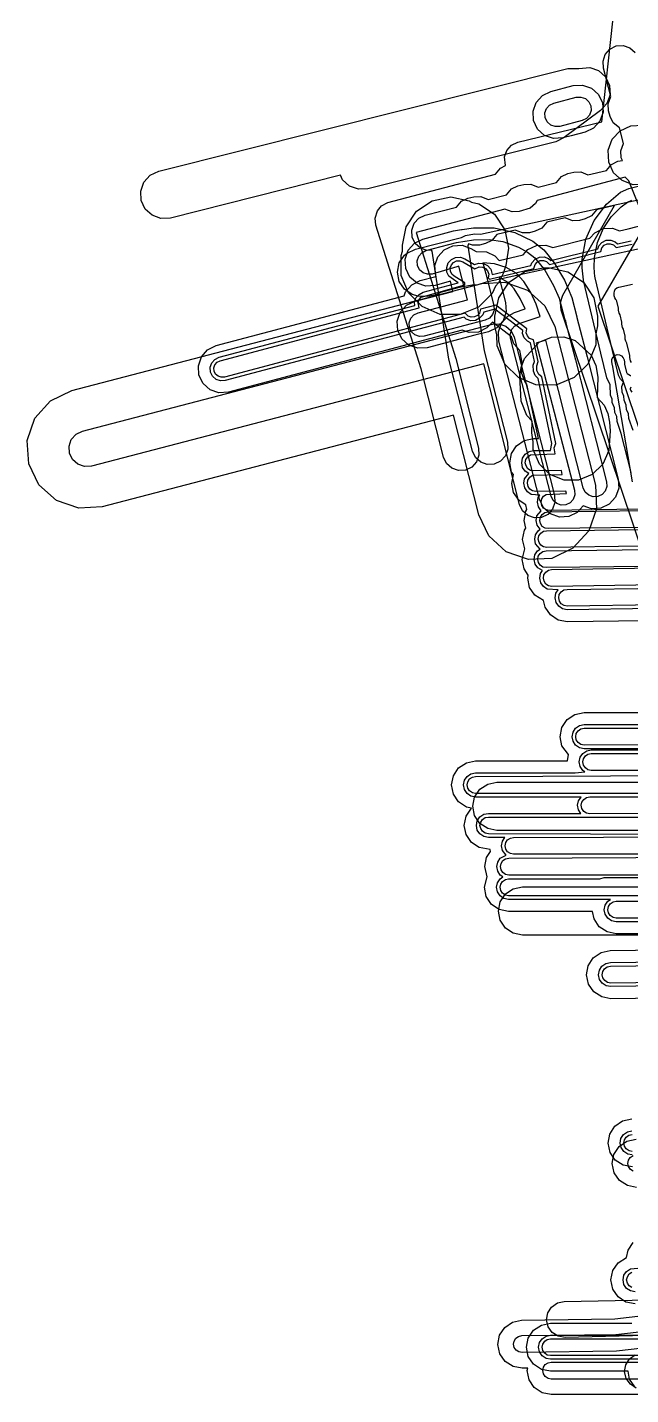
# Model space of a CAD drawing. Header units: metres. Extents: x 17722 to 17999, y 13535 to 15917.
# Drawn here: x 17860.8 to 17911, y 13599.4 to 13712.9 of the extents above; entities that cross this region are included whole.
import ezdxf

# ---------------------------------------------------------------- set-up
doc = ezdxf.new("R2010")
doc.units = ezdxf.units.M
doc.layers.add('AI_GREENING_EXCLUSIONS', color=1, linetype='Continuous')
doc.layers.add('AI_GREENING_LAWN', color=82, linetype='Continuous')

msp = doc.modelspace()

# ---------------------------------------------------------------- linework, layer by layer
at = {"layer": 'AI_GREENING_EXCLUSIONS'}
for points in [[(17921.29, 13674.31), (17910.82, 13700.17), (17910.51, 13700.48), (17903.2, 13698.55), (17903.07, 13698.29), (17902.62, 13697.91), (17901.7, 13697.62), (17901.12, 13697.59), (17900.51, 13697.83), (17893.14, 13695.88), (17896.44, 13685.41), (17898.33, 13677.97), (17898.36, 13677.38), (17898.17, 13676.83), (17897.78, 13676.39), (17897.25, 13676.14), (17896.66, 13676.11), (17896.11, 13676.31), (17895.68, 13676.7), (17895.43, 13677.23), (17893.56, 13684.55), (17889.81, 13696.48), (17889.75, 13697.06), (17889.94, 13697.68), (17890.28, 13698.08), (17890.79, 13698.36), (17899.75, 13700.73), (17900.16, 13701.22), (17900.57, 13701.43), (17900.48, 13702.15), (17900.48, 13702.15), (17900.68, 13702.7), (17901.07, 13703.13), (17901.61, 13703.38), (17908.58, 13705.08), (17909.5, 13713.43)], [(17913.23, 13665.57), (17905.2, 13689.44), (17905.14, 13690.07), (17905.33, 13690.67), (17909.64, 13698.12), (17908.15, 13697.75), (17907.73, 13697.25), (17907.2, 13697), (17907.2, 13697), (17906.71, 13696.88), (17906.13, 13696.86), (17905.52, 13697.1), (17904, 13696.73), (17903.58, 13696.23), (17903.05, 13695.98), (17902.56, 13695.86), (17901.98, 13695.84), (17901.37, 13696.08), (17899.85, 13695.71), (17899.43, 13695.21), (17898.9, 13694.96), (17898.41, 13694.84), (17897.83, 13694.82), (17897.51, 13694.93), (17897.45, 13694.78), (17898.8, 13686.04), (17900.73, 13678.46), (17900.76, 13677.87), (17900.56, 13677.32), (17900.17, 13676.89), (17899.64, 13676.63), (17899.06, 13676.6), (17898.51, 13676.8), (17898.07, 13677.19), (17897.82, 13677.72), (17895.87, 13685.37), (17894.49, 13694.33), (17894.41, 13694.4), (17894.06, 13694.39), (17893.5, 13694.58), (17893.07, 13694.97), (17892.82, 13695.5), (17892.79, 13696.08), (17892.98, 13696.64), (17893.37, 13697.07), (17893.9, 13697.32), (17896.5, 13697.98), (17896.92, 13698.48), (17897.45, 13698.73), (17897.94, 13698.85), (17898.53, 13698.87), (17899.13, 13698.62), (17900.66, 13699), (17901.08, 13699.5), (17901.61, 13699.75), (17902.09, 13699.87), (17902.68, 13699.89), (17903.28, 13699.64), (17904.81, 13700.02), (17905.23, 13700.52), (17905.76, 13700.77), (17906.24, 13700.89), (17906.83, 13700.91), (17907.43, 13700.66), (17908.96, 13701.04), (17909.38, 13701.54), (17909.91, 13701.79), (17910.3, 13701.86), (17910.19, 13702.09), (17910.15, 13702.67), (17910.38, 13703.28), (17910.04, 13704.57), (17909.53, 13704.98), (17909.27, 13705.5), (17909.14, 13705.99), (17909.11, 13706.57), (17909.34, 13707.18), (17908.72, 13709.53), (17908.68, 13710.11), (17908.87, 13710.67), (17909.25, 13711.11), (17909.78, 13711.37), (17910.36, 13711.4), (17910.92, 13711.21), (17911.36, 13710.83)], [(17911.01, 13675.95), (17910.2, 13679.18), (17909.85, 13680.19), (17909.82, 13680.59), (17909.66, 13680.92), (17909.63, 13681.31), (17909.45, 13681.75), (17909.45, 13682.04), (17909.29, 13682.38), (17909.26, 13683.23), (17908.99, 13683.8), (17908.49, 13685.86), (17908.49, 13685.86), (17908.49, 13685.86), (17908.49, 13685.86), (17908.49, 13685.86), (17907.06, 13691.89), (17907.05, 13691.91), (17907.05, 13691.91), (17907.05, 13691.95), (17906.94, 13692.94), (17906.94, 13693.67), (17907.25, 13695.33), (17907.93, 13696.88), (17908.96, 13698.23), (17910.14, 13699.22), (17910.82, 13699.53), (17925.54, 13703.2)], [(17912.09, 13663.63), (17905.72, 13663.54), (17904.95, 13663.69), (17904.3, 13664.11), (17903.86, 13664.75), (17903.74, 13665.31), (17903.02, 13665.75), (17902.58, 13666.39), (17902.42, 13667.16), (17902.47, 13667.43), (17902.12, 13667.95), (17901.95, 13668.71), (17902.18, 13669.61), (17902, 13670.39), (17902.15, 13671.15), (17902.25, 13671.32), (17902.12, 13671.95), (17902.26, 13672.72), (17902.36, 13672.86), (17902.27, 13673.26), (17901.7, 13673.63), (17901.25, 13674.27), (17901.09, 13675.04), (17901.23, 13675.77), (17901.08, 13675.98), (17900.92, 13676.74), (17901.06, 13677.51), (17901.49, 13678.16), (17902.13, 13678.6), (17902.9, 13678.76), (17903.32, 13678.77), (17902.36, 13683.28), (17902.22, 13683.45), (17901.92, 13684.17), (17901.94, 13685.22), (17901.76, 13686.07), (17901.27, 13686.63), (17901.06, 13687.22), (17899.48, 13688.43), (17899.03, 13687.95), (17898.33, 13687.61), (17897.55, 13687.56), (17896.96, 13687.76), (17877.54, 13682.61), (17876.76, 13682.56), (17876.02, 13682.82), (17875.44, 13683.33), (17875.09, 13684.03), (17875.05, 13684.81), (17875.3, 13685.55), (17875.81, 13686.13), (17876.52, 13686.48), (17892.16, 13690.63), (17892.27, 13690.95), (17892.78, 13691.54), (17893.48, 13691.88), (17894.79, 13692.23), (17894.7, 13693.13), (17894.96, 13693.87), (17895.48, 13694.44), (17896.19, 13694.78), (17896.97, 13694.82), (17897.7, 13694.55), (17898.14, 13694.29), (17898.99, 13694.27), (17899.7, 13693.93), (17900.04, 13693.54), (17902.04, 13694.02), (17902.44, 13694.46), (17903.14, 13694.8), (17903.92, 13694.84), (17904.51, 13694.63), (17907.57, 13695.4), (17907.99, 13695.86), (17908.69, 13696.2), (17909.47, 13696.23), (17910.04, 13696.03), (17910.78, 13696.17), (17926.51, 13700.25)], [(17921.65, 13696.69), (17898.97, 13691.75), (17898.19, 13691.51), (17897.96, 13691.53), (17896.73, 13691.3), (17895.17, 13690.9), (17894.86, 13690.7), (17894.09, 13690.56), (17893.31, 13690.58), (17892.81, 13690.72), (17892.17, 13691.16), (17891.74, 13691.82), (17891.6, 13692.58), (17891.75, 13693.35), (17892.19, 13693.99), (17892.39, 13694.16), (17893.1, 13694.5), (17896.93, 13695.45), (17897.24, 13695.64), (17898.01, 13695.76), (17898.49, 13695.74), (17917.69, 13699.92)], [(17921.65, 13696.69), (17898.97, 13691.75), (17898.19, 13691.51), (17897.96, 13691.53), (17896.73, 13691.3), (17895.17, 13690.9), (17894.86, 13690.7), (17894.09, 13690.56), (17893.31, 13690.58), (17892.81, 13690.72), (17892.17, 13691.16), (17891.74, 13691.82), (17891.6, 13692.58), (17891.75, 13693.35), (17892.19, 13693.99), (17892.39, 13694.16), (17893.1, 13694.5), (17896.93, 13695.45), (17897.24, 13695.64), (17898.01, 13695.76), (17898.49, 13695.74), (17917.69, 13699.92)], [(17911.17, 13679.42), (17910.82, 13680.44), (17910.79, 13680.83), (17910.63, 13681.17), (17910.61, 13681.55), (17910.43, 13681.95), (17910.42, 13682.28), (17910.26, 13682.63), (17910.24, 13683.09), (17910.39, 13683.45), (17910.13, 13683.69), (17909.96, 13684.04), (17909.46, 13686.09), (17909.46, 13686.09), (17909.46, 13686.09), (17909.46, 13686.09), (17908.03, 13692.12), (17908.03, 13692.13), (17908.03, 13692.15), (17908.01, 13692.2), (17907.94, 13692.97), (17907.96, 13693.79), (17908.21, 13695.05), (17908.68, 13696.17), (17909.36, 13697.18), (17910.18, 13698), (17910.72, 13698.4), (17911.06, 13698.56)], [(17913.15, 13698.19), (17908.26, 13689.75), (17916.07, 13666.52)], [(17912.94, 13664.64), (17905.71, 13664.54), (17905.32, 13664.61), (17905, 13664.83), (17904.78, 13665.15), (17904.7, 13665.53), (17904.77, 13665.91), (17904.95, 13666.19), (17904.05, 13666.25), (17903.72, 13666.47), (17903.5, 13666.79), (17903.42, 13667.17), (17903.49, 13667.55), (17903.65, 13667.8), (17903.26, 13668.02), (17903.03, 13668.34), (17902.95, 13668.73), (17903.02, 13669.11), (17903.24, 13669.44), (17903.46, 13669.59), (17903.08, 13670.02), (17903, 13670.4), (17903.07, 13670.78), (17903.29, 13671.11), (17903.46, 13671.23), (17903.2, 13671.58), (17903.12, 13671.96), (17903.19, 13672.35), (17903.54, 13672.77), (17903.31, 13673.09), (17903.23, 13673.47), (17903.3, 13673.86), (17903.44, 13674.07), (17902.72, 13674.13), (17902.39, 13674.35), (17902.17, 13674.67), (17902.09, 13675.05), (17902.16, 13675.43), (17902.52, 13675.86), (17902.22, 13676.05), (17902, 13676.37), (17901.92, 13676.75), (17901.99, 13677.14), (17902.21, 13677.46), (17902.53, 13677.68), (17902.91, 13677.76), (17904.32, 13677.78), (17904.43, 13678.36), (17903.28, 13683.74), (17903.05, 13684.01), (17902.9, 13684.37), (17902.88, 13684.86), (17902.98, 13685.16), (17902.65, 13686.72), (17902.39, 13686.84), (17902.13, 13687.14), (17902, 13687.5), (17902.02, 13687.75), (17899.7, 13689.52), (17898.76, 13689.27), (17898.68, 13689.04), (17898.42, 13688.75), (17898.07, 13688.58), (17897.68, 13688.55), (17897.31, 13688.68), (17897.13, 13688.84), (17877.28, 13683.58), (17876.9, 13683.55), (17876.53, 13683.68), (17876.23, 13683.94), (17876.06, 13684.29), (17876.04, 13684.68), (17876.16, 13685.05), (17876.42, 13685.34), (17876.77, 13685.51), (17893.03, 13689.82), (17893.01, 13690.08), (17893.13, 13690.45), (17893.39, 13690.74), (17893.74, 13690.92), (17896.64, 13691.69), (17895.87, 13692.24), (17895.71, 13692.59), (17895.69, 13692.98), (17895.82, 13693.35), (17896.08, 13693.64), (17896.43, 13693.81), (17896.82, 13693.83), (17897.19, 13693.7), (17898, 13693.21), (17898.35, 13693.33), (17898.74, 13693.3), (17899.09, 13693.13), (17899.35, 13692.84), (17899.47, 13692.38), (17902.69, 13693.15), (17902.77, 13693.37), (17903.03, 13693.66), (17903.39, 13693.83), (17903.78, 13693.85), (17904.14, 13693.72), (17904.33, 13693.55), (17908.24, 13694.53), (17908.32, 13694.77), (17908.58, 13695.06), (17908.93, 13695.23), (17909.32, 13695.25), (17909.69, 13695.11), (17909.87, 13694.95), (17911.03, 13695.2)], [(17911.68, 13672.89), (17904.24, 13672.79), (17903.97, 13672.84), (17903.74, 13672.99), (17903.59, 13673.21), (17903.53, 13673.48), (17903.58, 13673.75), (17903.73, 13673.98), (17903.95, 13674.13), (17905.64, 13674.21), (17905.58, 13674.4), (17903.1, 13674.36), (17902.83, 13674.41), (17902.6, 13674.56), (17902.45, 13674.79), (17902.39, 13675.05), (17902.44, 13675.32), (17902.59, 13675.55), (17902.82, 13675.71), (17905.28, 13675.79), (17905.22, 13676.1), (17902.93, 13676.07), (17902.66, 13676.11), (17902.43, 13676.26), (17902.28, 13676.49), (17902.22, 13676.76), (17902.27, 13677.02), (17902.42, 13677.25), (17902.65, 13677.41), (17904.7, 13677.49), (17904.62, 13678), (17904.75, 13678.36), (17903.58, 13683.88), (17903.35, 13684.09), (17903.19, 13684.43), (17903.17, 13684.8), (17903.3, 13685.16), (17902.9, 13686.96), (17902.57, 13687.08), (17902.39, 13687.29), (17902.3, 13687.54), (17902.35, 13687.88), (17899.77, 13689.85), (17898.5, 13689.52), (17898.42, 13689.19), (17898.24, 13688.99), (17897.99, 13688.87), (17897.72, 13688.85), (17897.46, 13688.94), (17897.23, 13689.18), (17877.21, 13683.87), (17876.93, 13683.85), (17876.68, 13683.94), (17876.47, 13684.12), (17876.35, 13684.37), (17876.33, 13684.64), (17876.42, 13684.9), (17876.6, 13685.1), (17876.85, 13685.22), (17893.4, 13689.61), (17893.31, 13690.04), (17893.39, 13690.3), (17893.57, 13690.51), (17897.19, 13691.52), (17897.2, 13691.71), (17896.32, 13692.24), (17896.12, 13692.42), (17896, 13692.67), (17895.98, 13692.94), (17896.08, 13693.2), (17896.26, 13693.4), (17896.51, 13693.52), (17896.78, 13693.53), (17897.04, 13693.44), (17898.02, 13692.85), (17898.39, 13693.03), (17898.66, 13693.01), (17898.91, 13692.89), (17899.09, 13692.69), (17899.18, 13692.43), (17899.13, 13692.1), (17899.24, 13692.01), (17902.94, 13692.9), (17903.03, 13693.22), (17903.21, 13693.42), (17903.46, 13693.54), (17903.73, 13693.55), (17903.99, 13693.46), (17904.22, 13693.21), (17908.49, 13694.29), (17908.58, 13694.61), (17908.76, 13694.82), (17909.01, 13694.93), (17909.28, 13694.95), (17909.54, 13694.86), (17909.77, 13694.62), (17911.11, 13694.91)], [(17911.98, 13671.38), (17904.13, 13671.28), (17903.86, 13671.33), (17903.63, 13671.47), (17903.48, 13671.7), (17903.42, 13671.97), (17903.47, 13672.23), (17903.62, 13672.46), (17903.84, 13672.62), (17904.11, 13672.68), (17912.03, 13672.78)], [(17911.95, 13669.82), (17904.01, 13669.71), (17903.74, 13669.76), (17903.51, 13669.91), (17903.36, 13670.14), (17903.3, 13670.4), (17903.35, 13670.67), (17903.5, 13670.9), (17903.73, 13671.06), (17903.99, 13671.11), (17911.97, 13671.22)], [(17912.37, 13668.15), (17903.96, 13668.04), (17903.69, 13668.09), (17903.46, 13668.24), (17903.31, 13668.46), (17903.25, 13668.73), (17903.3, 13669), (17903.45, 13669.23), (17903.68, 13669.38), (17903.94, 13669.44), (17912.37, 13669.55)], [(17916.63, 13666.68), (17904.43, 13666.48), (17904.16, 13666.53), (17903.93, 13666.68), (17903.78, 13666.91), (17903.72, 13667.17), (17903.77, 13667.44), (17903.92, 13667.67), (17904.14, 13667.83), (17904.41, 13667.88), (17914.74, 13668.04)], [(17913.27, 13664.94), (17905.7, 13664.84), (17905.44, 13664.89), (17905.21, 13665.04), (17905.05, 13665.27), (17905, 13665.53), (17905.04, 13665.8), (17905.19, 13666.03), (17905.42, 13666.19), (17905.69, 13666.24), (17913.55, 13666.35)], [(17916.73, 13637.63), (17909.78, 13637.63), (17909.01, 13637.78), (17908.36, 13638.22), (17907.93, 13638.87), (17907.81, 13639.49), (17900.83, 13639.49), (17900.06, 13639.64), (17899.41, 13640.07), (17898.98, 13640.72), (17898.83, 13641.49), (17899.05, 13642.37), (17898.85, 13643.21), (17899, 13643.98), (17899.34, 13644.47), (17899.3, 13644.63), (17898.39, 13644.79), (17897.74, 13645.22), (17897.31, 13645.87), (17897.15, 13646.63), (17897.31, 13647.4), (17897.76, 13648.06), (17897.32, 13648.15), (17896.67, 13648.58), (17896.24, 13649.23), (17896.24, 13649.23), (17896.09, 13649.99), (17896.24, 13650.76), (17896.67, 13651.41), (17897.32, 13651.84), (17898.09, 13651.99), (17905.72, 13651.99), (17905.82, 13652.51), (17905.26, 13653.24), (17905.11, 13654), (17905.26, 13654.77), (17905.7, 13655.42), (17906.34, 13655.85), (17907.11, 13656), (17914.46, 13656)], [(17914.83, 13653), (17907.11, 13653), (17906.73, 13653.08), (17906.4, 13653.3), (17906.19, 13653.62), (17906.11, 13654), (17906.19, 13654.39), (17906.4, 13654.71), (17906.73, 13654.93), (17907.11, 13655), (17914.76, 13655)], [(17915.19, 13653.32), (17907.11, 13653.3), (17906.84, 13653.36), (17906.62, 13653.51), (17906.46, 13653.74), (17906.41, 13654), (17906.46, 13654.27), (17906.62, 13654.5), (17906.84, 13654.65), (17907.11, 13654.7), (17914.85, 13654.7)], [(17916.94, 13638.63), (17909.78, 13638.63), (17909.39, 13638.71), (17909.07, 13638.92), (17908.85, 13639.25), (17908.78, 13639.63), (17908.85, 13640.01), (17909.07, 13640.34), (17909.29, 13640.49), (17900.83, 13640.49), (17900.44, 13640.57), (17900.12, 13640.78), (17899.9, 13641.11), (17899.83, 13641.49), (17899.9, 13641.87), (17900.12, 13642.2), (17900.36, 13642.36), (17900.14, 13642.5), (17899.93, 13642.83), (17899.85, 13643.21), (17899.93, 13643.59), (17900.14, 13643.92), (17900.63, 13644.17), (17900.32, 13644.55), (17900.24, 13644.93), (17900.32, 13645.32), (17900.53, 13645.63), (17899.15, 13645.63), (17898.77, 13645.71), (17898.45, 13645.93), (17898.45, 13645.93), (17898.23, 13646.25), (17898.15, 13646.63), (17898.23, 13647.02), (17898.45, 13647.34), (17898.77, 13647.56), (17899.15, 13647.63), (17906.83, 13647.63), (17906.64, 13647.92), (17906.57, 13648.3), (17906.64, 13648.68), (17906.85, 13648.99), (17898.09, 13648.99), (17897.7, 13649.07), (17897.38, 13649.29), (17897.16, 13649.61), (17897.09, 13649.99), (17897.16, 13650.38), (17897.38, 13650.7), (17897.7, 13650.92), (17898.09, 13650.99), (17906.35, 13650.99), (17907.18, 13651.07), (17906.99, 13651.2), (17906.78, 13651.52), (17906.7, 13651.9), (17906.78, 13652.29), (17906.99, 13652.61), (17907.32, 13652.83), (17907.7, 13652.9), (17914.7, 13652.9)], [(17915.03, 13651.2), (17907.7, 13651.2), (17907.43, 13651.26), (17907.21, 13651.41), (17907.05, 13651.64), (17907, 13651.9), (17907.05, 13652.17), (17907.21, 13652.4), (17907.43, 13652.55), (17907.7, 13652.6), (17914.8, 13652.6)], [(17915.19, 13649.29), (17898.09, 13649.29), (17897.82, 13649.35), (17897.59, 13649.5), (17897.44, 13649.73), (17897.39, 13649.99), (17897.44, 13650.26), (17897.59, 13650.49), (17897.82, 13650.64), (17898.09, 13650.69), (17914.9, 13650.77)], [(17915.63, 13646.22), (17899.86, 13646.22), (17899.1, 13646.37), (17898.45, 13646.8), (17898.01, 13647.45), (17897.86, 13648.22), (17898.01, 13648.98), (17898.45, 13649.63), (17899.1, 13650.07), (17899.86, 13650.22), (17914.98, 13650.22)], [(17915.72, 13647.63), (17907.57, 13647.6), (17907.3, 13647.65), (17907.07, 13647.8), (17906.92, 13648.03), (17906.87, 13648.3), (17906.92, 13648.57), (17907.07, 13648.79), (17907.3, 13648.94), (17907.57, 13649), (17915.27, 13649)], [(17916.12, 13645.88), (17899.15, 13645.93), (17898.89, 13645.99), (17898.66, 13646.14), (17898.51, 13646.37), (17898.45, 13646.63), (17898.51, 13646.9), (17898.66, 13647.13), (17898.89, 13647.28), (17899.15, 13647.33), (17915.87, 13647.33)], [(17916.27, 13644.23), (17901.24, 13644.23), (17900.98, 13644.29), (17900.75, 13644.44), (17900.6, 13644.67), (17900.54, 13644.93), (17900.6, 13645.2), (17900.75, 13645.43), (17900.98, 13645.58), (17901.24, 13645.63), (17916.21, 13645.69)], [(17916.53, 13642.51), (17900.85, 13642.51), (17900.58, 13642.56), (17900.36, 13642.72), (17900.21, 13642.94), (17900.15, 13643.21), (17900.21, 13643.48), (17900.36, 13643.71), (17900.58, 13643.86), (17900.85, 13643.91), (17916.67, 13643.99)], [(17916.92, 13640.79), (17900.83, 13640.79), (17900.56, 13640.84), (17900.33, 13640.99), (17900.18, 13641.22), (17900.13, 13641.49), (17900.18, 13641.76), (17900.33, 13641.98), (17900.56, 13642.14), (17900.83, 13642.19), (17908.41, 13642.19), (17908.76, 13642.3), (17908.76, 13642.3), (17917.24, 13642.3)], [(17916.72, 13637.52), (17901.98, 13637.52), (17901.22, 13637.68), (17900.57, 13638.11), (17900.13, 13638.76), (17899.98, 13639.52), (17900.13, 13640.29), (17900.57, 13640.94), (17901.22, 13641.37), (17901.98, 13641.52), (17917.37, 13641.52)], [(17917, 13638.93), (17909.78, 13638.93), (17909.51, 13638.99), (17909.28, 13639.14), (17909.13, 13639.36), (17909.08, 13639.63), (17909.13, 13639.9), (17909.28, 13640.13), (17909.51, 13640.28), (17909.78, 13640.33), (17917.17, 13640.33)], [(17917.51, 13632.35), (17909.33, 13632.24), (17908.57, 13632.38), (17907.91, 13632.81), (17907.47, 13633.45), (17907.31, 13634.21), (17907.45, 13634.98), (17907.87, 13635.63), (17908.52, 13636.08), (17909.28, 13636.24), (17917.68, 13636.35)], [(17917.61, 13633.35), (17909.32, 13633.24), (17908.94, 13633.31), (17908.61, 13633.52), (17908.39, 13633.84), (17908.31, 13634.22), (17908.38, 13634.61), (17908.59, 13634.94), (17908.91, 13635.16), (17909.29, 13635.24), (17917.7, 13635.35)], [(17917.64, 13633.65), (17909.32, 13633.54), (17909.05, 13633.59), (17908.82, 13633.74), (17908.66, 13633.96), (17908.61, 13634.23), (17908.66, 13634.5), (17908.81, 13634.73), (17909.03, 13634.88), (17909.3, 13634.94), (17917.7, 13635.05)], [(17911.12, 13618.26), (17910.36, 13618.4), (17909.7, 13618.83), (17909.26, 13619.47), (17909.1, 13620.23), (17909.24, 13621), (17909.66, 13621.66), (17910.31, 13622.1), (17911.07, 13622.26)], [(17911.47, 13616.57), (17910.7, 13616.71), (17910.05, 13617.13), (17909.61, 13617.78), (17909.45, 13618.54), (17909.59, 13619.31), (17910.01, 13619.96), (17910.66, 13620.4), (17911.42, 13620.56)], [(17911.11, 13619.26), (17910.73, 13619.33), (17910.4, 13619.54), (17910.18, 13619.87), (17910.1, 13620.25), (17910.17, 13620.63), (17910.38, 13620.96), (17910.7, 13621.18), (17911.08, 13621.26)], [(17911.11, 13619.56), (17910.84, 13619.61), (17910.61, 13619.76), (17910.45, 13619.98), (17910.4, 13620.25), (17910.45, 13620.52), (17910.59, 13620.75), (17910.82, 13620.9), (17911.09, 13620.96)], [(17911.19, 13617.91), (17910.96, 13618.06), (17910.8, 13618.29), (17910.75, 13618.56), (17910.8, 13618.82), (17910.94, 13619.05), (17911.17, 13619.21)], [(17911.34, 13606.89), (17910.58, 13607.04), (17909.93, 13607.47), (17909.49, 13608.12), (17909.34, 13608.89), (17909.49, 13609.65), (17909.93, 13610.3), (17910.64, 13610.75), (17910.76, 13611.35), (17911.19, 13612)], [(17911.34, 13607.89), (17910.96, 13607.96), (17910.63, 13608.18), (17910.42, 13608.5), (17910.34, 13608.89), (17910.42, 13609.27), (17910.63, 13609.59), (17910.96, 13609.81), (17911.89, 13609.89)], [(17911.07, 13608.24), (17910.85, 13608.39), (17910.7, 13608.62), (17910.64, 13608.89), (17910.7, 13609.15), (17910.85, 13609.38), (17911.07, 13609.53)], [(17921.25, 13599.35), (17904.38, 13599.35), (17903.61, 13599.5), (17902.96, 13599.94), (17902.53, 13600.59), (17902.38, 13601.35), (17902.42, 13601.55), (17901.97, 13601.55), (17901.2, 13601.69), (17900.55, 13602.11), (17900.11, 13602.75), (17899.94, 13603.52), (17900.08, 13604.28), (17900.51, 13604.94), (17901.15, 13605.38), (17901.91, 13605.55), (17909.67, 13605.66), (17927.07, 13607.66)], [(17927.55, 13604.99), (17909.81, 13602.96), (17901.95, 13602.85), (17901.68, 13602.9), (17901.45, 13603.04), (17901.3, 13603.27), (17901.24, 13603.54), (17901.29, 13603.8), (17901.44, 13604.03), (17901.66, 13604.19), (17901.93, 13604.25), (17909.75, 13604.36), (17930.28, 13606.71)], [(17913.36, 13604.29), (17905.53, 13604.09), (17904.95, 13604.2), (17904.46, 13604.51), (17904.12, 13604.99), (17903.99, 13605.56), (17904.1, 13606.14), (17904.41, 13606.63), (17904.89, 13606.97), (17905.46, 13607.09), (17912.5, 13607.24)], [(17911.33, 13599.99), (17910.89, 13600.64), (17910.76, 13601.29), (17904.32, 13601.29), (17903.56, 13601.44), (17902.91, 13601.87), (17902.47, 13602.52), (17902.32, 13603.29), (17902.47, 13604.05), (17902.91, 13604.7), (17903.56, 13605.13), (17904.32, 13605.29), (17911.07, 13605.29)], [(17912.3, 13602.29), (17904.32, 13602.29), (17903.94, 13602.36), (17903.61, 13602.58), (17903.4, 13602.9), (17903.32, 13603.29), (17903.4, 13603.67), (17903.61, 13603.99), (17903.94, 13604.21), (17904.32, 13604.29), (17912.29, 13604.29)], [(17921.26, 13602.59), (17904.32, 13602.59), (17904.05, 13602.64), (17903.83, 13602.79), (17903.68, 13603.02), (17903.62, 13603.29), (17903.68, 13603.55), (17903.83, 13603.78), (17904.05, 13603.93), (17904.32, 13603.99), (17913.51, 13603.99)], [(17911.44, 13599.9), (17910.95, 13600.21), (17910.61, 13600.69), (17910.47, 13601.26), (17910.57, 13601.84), (17910.88, 13602.33), (17911.35, 13602.67)], [(17921.21, 13600.65), (17904.38, 13600.65), (17904.11, 13600.7), (17903.88, 13600.86), (17903.73, 13601.08), (17903.73, 13601.08), (17903.68, 13601.35), (17903.73, 13601.62), (17903.88, 13601.85), (17904.11, 13602), (17904.38, 13602.05), (17921.04, 13602.05)]]:
    msp.add_lwpolyline(points, dxfattribs=at)
for points in [[(17870.26, 13699.32), (17870.52, 13700.05), (17871.04, 13700.63), (17871.75, 13700.96), (17905.76, 13709.5), (17906.67, 13709.49), (17907.57, 13709.59), (17908.31, 13709.33), (17908.88, 13708.81), (17909.22, 13708.1), (17909.26, 13707.32), (17909, 13706.59), (17908.48, 13706.01), (17905.46, 13703.76), (17904.75, 13703.42), (17889.13, 13699.51), (17888.35, 13699.47), (17887.62, 13699.74), (17887.04, 13700.26), (17886.86, 13700.63), (17872.72, 13697.08), (17871.94, 13697.04), (17871.21, 13697.31), (17870.63, 13697.83), (17870.3, 13698.54), (17870.26, 13699.32)], [(17906.02, 13703.9), (17905.33, 13703.73), (17904.55, 13703.68), (17903.82, 13703.94), (17903.24, 13704.46), (17902.9, 13705.17), (17902.86, 13705.95), (17903.12, 13706.68), (17903.64, 13707.26), (17904.34, 13707.6), (17906.2, 13708.08), (17906.98, 13708.12), (17907.72, 13707.86), (17908.3, 13707.34), (17908.64, 13706.64), (17908.68, 13705.86), (17908.42, 13705.12), (17907.9, 13704.54), (17907.19, 13704.2), (17906.02, 13703.9)], [(17904.33, 13704.8), (17904.04, 13705.06), (17903.87, 13705.42), (17903.85, 13705.81), (17903.98, 13706.17), (17904.24, 13706.46), (17904.59, 13706.63), (17906.45, 13707.11), (17906.84, 13707.13), (17907.21, 13707), (17907.5, 13706.74), (17907.67, 13706.39), (17907.69, 13706), (17907.56, 13705.63), (17907.3, 13705.34), (17906.95, 13705.17), (17905.08, 13704.69), (17904.69, 13704.67), (17904.33, 13704.8)], [(17912.88, 13704.43), (17913.58, 13703.79), (17913.99, 13702.91), (17914.03, 13701.92), (17913.69, 13701), (17913.04, 13700.3), (17912.16, 13699.89), (17911.17, 13699.85), (17910.26, 13700.2), (17909.56, 13700.84), (17909.15, 13701.72), (17909.11, 13702.71), (17909.45, 13703.63), (17910.1, 13704.33), (17910.98, 13704.74), (17911.96, 13704.78), (17912.88, 13704.43)], [(17897.55, 13698.52), (17897.75, 13698.39), (17898.35, 13698.27), (17899.65, 13697.4), (17900.52, 13696.11), (17900.82, 13694.58), (17900.6, 13693.13), (17900.39, 13692.48), (17900, 13691.69), (17899.75, 13691.42), (17899.47, 13690.81), (17898.33, 13689.69), (17896.81, 13689.07), (17895.15, 13689.08), (17893.64, 13689.73), (17892.52, 13690.87), (17891.91, 13692.32), (17891.9, 13693.98), (17892.02, 13694.32), (17892.02, 13694.83), (17892.32, 13696.36), (17893.19, 13697.66), (17894.49, 13698.52), (17896.02, 13698.83), (17897.55, 13698.52)], [(17896.98, 13696.13), (17897.92, 13696.28), (17899.63, 13696.26), (17901.34, 13695.87), (17902.85, 13695.15), (17903.76, 13694.43), (17904.62, 13693.36), (17905.47, 13691.91), (17906.08, 13690.49), (17906.5, 13688.87), (17906.51, 13688.85), (17906.51, 13688.82), (17907.35, 13685.56), (17907.35, 13685.56), (17907.35, 13685.56), (17909.94, 13675.4), (17909.98, 13674.63), (17909.72, 13673.89), (17909.19, 13673.31), (17908.49, 13672.97), (17907.71, 13672.93), (17907.03, 13673.17), (17906.54, 13672.62), (17905.84, 13672.28), (17905.06, 13672.24), (17904.32, 13672.5), (17903.74, 13673.02), (17903.4, 13673.72), (17900.02, 13686.84), (17899.98, 13687.62), (17900.24, 13688.36), (17900.76, 13688.94), (17901.33, 13689.24), (17902.21, 13689.53), (17902.21, 13689.53), (17901.8, 13690.39), (17901.29, 13691.2), (17900.84, 13691.69), (17900.25, 13692.04), (17900.05, 13692.1), (17900.58, 13690.07), (17900.62, 13689.29), (17900.37, 13688.55), (17899.85, 13687.97), (17899.15, 13687.63), (17898.02, 13687.34), (17894.06, 13686.31), (17893.28, 13686.26), (17892.55, 13686.52), (17891.96, 13687.04), (17891.62, 13687.74), (17891.58, 13688.52), (17891.83, 13689.25), (17892.35, 13689.84), (17893.06, 13690.18), (17896.21, 13690.97), (17895.99, 13691.83), (17894.74, 13691.47), (17893.96, 13691.42), (17893.22, 13691.67), (17892.63, 13692.18), (17892.29, 13692.88), (17892.24, 13693.66), (17892.49, 13694.4), (17893, 13694.99), (17893.7, 13695.33), (17896.26, 13696.01), (17896.92, 13696.12), (17896.93, 13696.13), (17896.98, 13696.13)], [(17905.94, 13673.42), (17905.59, 13673.25), (17905.2, 13673.23), (17904.83, 13673.36), (17904.54, 13673.62), (17904.37, 13673.97), (17900.99, 13687.09), (17900.96, 13687.41), (17901.1, 13687.85), (17901.36, 13688.14), (17901.64, 13688.29), (17903.46, 13688.89), (17903.46, 13688.91), (17903.13, 13689.93), (17902.67, 13690.89), (17902.1, 13691.8), (17901.47, 13692.51), (17900.64, 13692.97), (17899.67, 13693.27), (17898.69, 13693.36), (17898.93, 13692.44), (17899.61, 13689.82), (17899.63, 13689.43), (17899.5, 13689.06), (17899.25, 13688.77), (17898.89, 13688.6), (17893.81, 13687.27), (17893.42, 13687.25), (17893.05, 13687.38), (17892.76, 13687.64), (17892.59, 13687.99), (17892.57, 13688.38), (17892.7, 13688.75), (17892.96, 13689.04), (17893.31, 13689.21), (17897.42, 13690.28), (17896.7, 13693.07), (17896.54, 13693.04), (17894.48, 13692.43), (17894.09, 13692.41), (17893.72, 13692.53), (17893.43, 13692.79), (17893.26, 13693.14), (17893.23, 13693.53), (17893.36, 13693.9), (17893.61, 13694.19), (17893.96, 13694.37), (17896.51, 13695.04), (17897.18, 13695.15), (17897.18, 13695.16), (17897.21, 13695.16), (17897.91, 13695.28), (17899.21, 13695.3), (17900.35, 13695.12), (17901.65, 13694.66), (17902.39, 13694.25), (17903.01, 13693.77), (17903.83, 13692.75), (17904.57, 13691.48), (17905.04, 13690.42), (17905.51, 13688.63), (17905.56, 13688.54), (17905.59, 13688.34), (17906.38, 13685.31), (17906.38, 13685.31), (17906.38, 13685.31), (17908.97, 13675.16), (17908.99, 13674.77), (17908.86, 13674.4), (17908.6, 13674.11), (17908.24, 13673.94), (17907.85, 13673.92), (17907.49, 13674.05), (17907.2, 13674.31), (17907.03, 13674.67), (17904.45, 13684.82), (17904.45, 13684.82), (17903.93, 13686.94), (17903.13, 13686.68), (17906.31, 13674.47), (17906.33, 13674.08), (17906.2, 13673.71), (17905.94, 13673.42)], [(17903.7, 13692.93), (17904.23, 13692.93), (17905.76, 13692.62), (17907.05, 13691.76), (17907.92, 13690.46), (17908.23, 13688.93), (17908.23, 13688.12), (17908.09, 13687.46), (17908.09, 13686.54), (17907.43, 13684.95), (17906.29, 13683.83), (17904.77, 13683.21), (17903.1, 13683.22), (17901.66, 13683.83), (17900.52, 13684.95), (17899.87, 13686.46), (17899.85, 13687.38), (17899.7, 13688.13), (17899.7, 13688.93), (17900.01, 13690.46), (17900.88, 13691.76), (17902.17, 13692.63), (17903.7, 13692.93)], [(17861.47, 13680.46), (17862.77, 13681.91), (17864.52, 13682.76), (17898.61, 13691.65), (17900.53, 13691.76), (17902.4, 13691.1), (17903.85, 13689.8), (17904.68, 13688.07), (17908.04, 13674.89), (17908.14, 13672.94), (17907.49, 13671.1), (17906.18, 13669.65), (17904.42, 13668.81), (17902.48, 13668.71), (17900.64, 13669.36), (17899.19, 13670.67), (17898.35, 13672.43), (17896.24, 13680.7), (17867.05, 13673.09), (17865.1, 13672.97), (17863.26, 13673.61), (17861.8, 13674.91), (17860.95, 13676.67), (17860.83, 13678.61), (17861.47, 13680.46)], [(17864.3, 13678.13), (17864.49, 13678.69), (17864.88, 13679.12), (17865.41, 13679.38), (17899.48, 13688.26), (17900.05, 13688.29), (17900.61, 13688.1), (17901.05, 13687.7), (17901.3, 13687.18), (17904.64, 13674.03), (17904.68, 13673.44), (17904.48, 13672.89), (17904.09, 13672.46), (17903.56, 13672.2), (17902.98, 13672.17), (17902.42, 13672.37), (17901.99, 13672.76), (17901.74, 13673.29), (17898.76, 13684.97), (17866.16, 13676.48), (17865.58, 13676.44), (17865.03, 13676.63), (17864.59, 13677.02), (17864.33, 13677.55), (17864.3, 13678.13)], [(17901.88, 13684.67), (17902.15, 13685.4), (17903.38, 13686.77), (17904.41, 13687.18), (17905.41, 13687.2), (17906.36, 13686.9), (17907.68, 13685.69), (17908.07, 13684.84), (17908.25, 13683.85), (17908.18, 13682.17), (17908.77, 13681.55), (17909.07, 13680.84), (17909.22, 13680.12), (17909.26, 13679.41), (17909.17, 13677.78), (17908.67, 13676.63), (17907.79, 13675.77), (17906.63, 13675.3), (17905.44, 13675.3), (17904.27, 13675.77), (17903.4, 13676.63), (17902.88, 13677.86), (17902.88, 13678.49), (17902.77, 13679.23), (17902.8, 13680.22), (17902.35, 13680.69), (17901.88, 13681.86), (17901.77, 13683.95), (17901.88, 13684.67)]]:
    msp.add_lwpolyline(points, close=True, dxfattribs=at)
at = {"layer": 'AI_GREENING_LAWN'}
for points in [[(17911.04, 13685.09), (17910.97, 13685.23), (17910.9, 13685.49), (17910.91, 13685.65), (17910.65, 13686.7), (17910.57, 13686.84), (17910.51, 13687.02), (17910.52, 13687.1), (17910.51, 13687.1), (17910.51, 13687.28), (17910.38, 13687.86), (17910.3, 13688), (17910.24, 13688.26), (17910.24, 13688.42), (17910.1, 13689.03), (17910.02, 13689.17), (17909.96, 13689.43), (17909.96, 13689.59), (17909.83, 13690.17), (17909.77, 13690.28), (17909.74, 13690.32), (17909.65, 13690.46), (17909.61, 13690.62), (17909.6, 13690.83), (17909.62, 13691.01), (17909.7, 13691.17), (17909.83, 13691.29), (17910, 13691.35), (17911.12, 13691.58)], [(17911.13, 13675.17), (17909.49, 13684.72), (17909.49, 13684.79), (17909.47, 13684.84), (17909.42, 13685.15), (17909.42, 13685.35), (17909.51, 13685.54), (17909.66, 13685.67), (17909.85, 13685.74), (17910.05, 13685.72), (17910.22, 13685.63), (17910.35, 13685.47), (17910.4, 13685.37), (17910.4, 13685.37), (17910.4, 13685.37), (17910.44, 13685.3), (17910.47, 13685.12), (17910.46, 13684.94), (17910.47, 13684.93), (17910.63, 13684.26), (17910.65, 13684.22), (17910.69, 13684.18), (17910.97, 13684.01), (17910.97, 13684.01), (17911, 13684)], [(17910.98, 13683.04), (17910.94, 13682.88), (17910.94, 13682.83), (17910.95, 13682.79), (17911.06, 13682.61)]]:
    msp.add_lwpolyline(points, dxfattribs=at)

doc.saveas('drawing.dxf')
